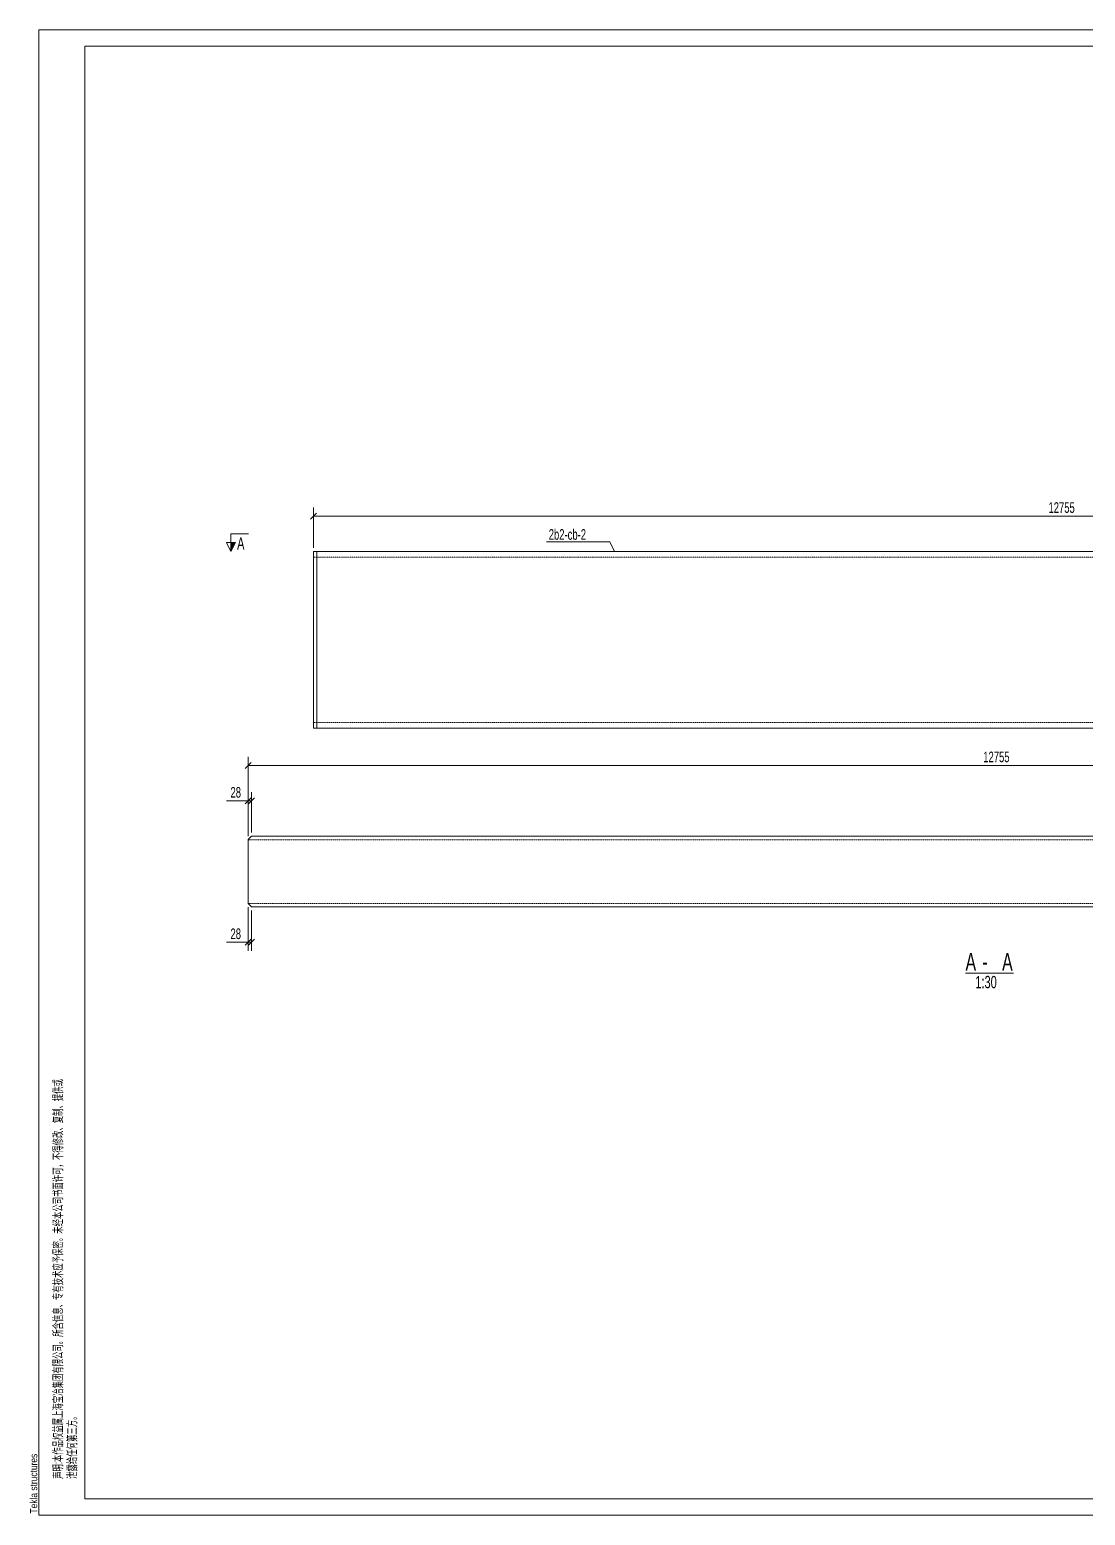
# Model space of a CAD drawing. Header units: millimetres. Extents: x 72 to 17970, y 150 to 12750.
# Drawn here: x 72 to 9021, y 150 to 12750 of the extents above; entities that cross this region are included whole.
import ezdxf

# ---------------------------------------------------------------- set-up
doc = ezdxf.new("R2010")
doc.units = ezdxf.units.MM
doc.linetypes.add('XKITLINE00', pattern=[0])
doc.linetypes.add('XKITLINE04', pattern=[3, 0.5, -0.5, 0.5, -0.5, 0.5, -0.5])
for name, color, linetype, lineweight in [('DrawingSheet', 5, 'Continuous', 0), ('OtherObjectType', 1, 'Continuous', 0), ('Part', 2, 'Continuous', 0), ('PartMark', 3, 'Continuous', 0), ('Section', 6, 'Continuous', 0), ('Z-DIMENSIONS', 1, 'Continuous', 0)]:
    doc.layers.add(name, color=color, linetype=linetype, lineweight=lineweight)
doc.styles.add('$TD_AUDIT_GENERATED_(EE)', font='ARIAL.TTF')
doc.styles.add('Arial', font='arial.ttf')
doc.styles.add('romsim', font='ARIAL.TTF')

# ---------------------------------------------------------------- blocks, each defined once
blk = doc.blocks.new('*A1')
at = {"layer": 'Part', "color": 4, "linetype": 'XKITLINE00', "lineweight": 0}
for p, q in [((2477, 8325), (15185, 8325)), ((2477, 6825), (2477, 8325)), ((2506, 8325), (2506, 6825)), ((15185, 8325), (15233, 8277)), ((15233, 8275), (15198, 8275)), ((15198, 8270), (15198, 8275)), ((15205, 8254), (15204, 8254)), ((15205, 8254), (15205, 6908)), ((15208, 8250), (15205, 8254)), ((15212, 8247), (15208, 8250)), ((15217, 8244), (15212, 8247)), ((15222, 8242), (15217, 8244)), ((15227, 8240), (15222, 8242)), ((15233, 8240), (15227, 8240)), ((15233, 8277), (15233, 8275)), ((15233, 8240), (15233, 6910)), ((15233, 6825), (2477, 6825)), ((15180, 6875), (15180, 6880)), ((15185, 6875), (15180, 6875)), ((15233, 6827), (15185, 6875)), ((15204, 6908), (15205, 6908)), ((15205, 6908), (15209, 6910)), ((15209, 6910), (15215, 6910)), ((15233, 6910), (15215, 6910)), ((15233, 6825), (15233, 6827))]:
    blk.add_line(p, q, dxfattribs=at)
at = {"layer": 'Part', "color": 7, "linetype": 'XKITLINE04', "lineweight": 0}
for p, q in [((15198, 8275), (2477, 8275)), ((15198, 8275), (15198, 8270)), ((15198, 8270), (15198, 8275)), ((15198, 8275), (15198, 8270)), ((15204, 8254), (15205, 8254)), ((15233, 8240), (15227, 8240)), ((15227, 8240), (15233, 8240)), ((14728, 6875), (14728, 7880)), ((14728, 7880), (15233, 7880)), ((15180, 6875), (2477, 6875)), ((15180, 6880), (15180, 6875)), ((15215, 6910), (15209, 6910))]:
    blk.add_line(p, q, dxfattribs=at)
at = {"layer": 'Part', "color": 4, "linetype": 'XKITLINE00', "lineweight": 0}
for centre, start, end in [((15233, 8275), 189, 216), ((15215, 6875), 108, 171)]:
    blk.add_arc(centre, 35, start, end, dxfattribs=at)
at = {"layer": 'Part', "color": 7, "linetype": 'XKITLINE04', "lineweight": 0}
for centre, start, end in [((15233, 8275), 189, 216), ((15233, 8275), 189, 261), ((15233, 8275), 189, 261), ((15215, 6875), 99, 171)]:
    blk.add_arc(centre, 35, start, end, dxfattribs=at)
blk = doc.blocks.new('*A2')
at = {"layer": 'Part', "color": 4, "linetype": 'XKITLINE00', "lineweight": 0}
for p, q in [((1952, 5910), (1924, 5882)), ((1924, 5882), (1924, 5338)), ((14679, 5910), (1952, 5910)), ((14631, 5910), (14631, 5310)), ((14679, 5310), (14679, 5910)), ((1952, 5310), (1924, 5338)), ((14679, 5310), (1952, 5310))]:
    blk.add_line(p, q, dxfattribs=at)
at = {"layer": 'Part', "color": 7, "linetype": 'XKITLINE04', "lineweight": 0}
for p, q in [((14679, 5880), (1924, 5880)), ((14174, 5910), (14174, 5880)), ((14644, 5880), (14644, 5910)), ((14679, 5882), (14651, 5910)), ((14644, 5340), (1924, 5340)), ((14679, 5340), (14626, 5340)), ((14626, 5310), (14626, 5340)), ((14644, 5310), (14644, 5340)), ((14679, 5338), (14651, 5310)), ((14661, 5320), (14661, 5340))]:
    blk.add_line(p, q, dxfattribs=at)
blk = doc.blocks.new('*A3')
at = {"layer": 'DrawingSheet', "color": 5, "linetype": 'XKITLINE00', "lineweight": 0}
for p, q in [((17970, 12750), (150, 12750)), ((150, 12750), (150, 150)), ((17970, 150), (17970, 12750)), ((150, 150), (17970, 150))]:
    blk.add_line(p, q, dxfattribs=at)
at = {"layer": 'DrawingSheet', "color": 5, "style": 'Arial', "width": 0.85}
blk.add_text('Tekla structures', height=60, rotation=90, dxfattribs=at).set_placement((135, 165))
blk = doc.blocks.new('*A5')
at = {"layer": 'OtherObjectType', "color": 7, "linetype": 'XKITLINE00', "lineweight": 0}
for p, q in [((150, 12750), (17970, 12750)), ((150, 150), (150, 12750)), ((540, 12610), (17821, 12610)), ((540, 290), (540, 12610)), ((17821, 290), (540, 290)), ((150, 150), (17970, 150))]:
    blk.add_line(p, q, dxfattribs=at)
at = {"layer": 'OtherObjectType', "color": 3, "style": '$TD_AUDIT_GENERATED_(EE)', "width": 0.595}
for s, p in [('\\M+5C9F9\\M+5C3F7:\\M+5B1BE\\M+5D7F7\\M+5C6B7\\M+5C8A8\\M+5D2E6\\M+5CAF4\\M+5C9CF\\M+5BAA3\\M+5B1A6\\M+5D2B1\\M+5BCAF\\M+5CDC5\\M+5D3D0\\M+5CFDE\\M+5B9AB\\M+5CBBE\\M+5A1A3\\M+5CBF9\\M+5BAAC\\M+5D0C5\\M+5CFA2\\M+5A1A2\\M+5D7A8\\M+5D3D0\\M+5BCBC\\M+5CAF5\\M+5D3A6\\M+5D3E8\\M+5B1A3\\M+5C3DC\\M+5A1A3\\M+5CEB4\\M+5BEAD\\M+5B1BE\\M+5B9AB\\M+5CBBE\\M+5CAE9\\M+5C3E6\\M+5D0ED\\M+5BFC9\\M+5A3AC\\M+5B2BB\\M+5B5C3\\M+5D0DE\\M+5B8C4\\M+5A1A2\\M+5B8B4\\M+5D6C6\\M+5A1A2\\M+5CCE1\\M+5B9A9\\M+5BBF2', (348, 459)), ('\\M+5D0B9\\M+5C2B6\\M+5B8F8\\M+5C8CE\\M+5BACE\\M+5B5DA\\M+5C8FD\\M+5B7BD\\M+5A1A3', (468, 459))]:
    blk.add_text(s, height=75, rotation=90, dxfattribs=at).set_placement(p)
blk = doc.blocks.new('*A6')
at = {"layer": 'Z-DIMENSIONS', "color": 3, "linetype": 'XKITLINE00', "lineweight": 0}
for p, q in [((2478, 8355), (2478, 8697)), ((15233, 8307), (15233, 8697)), ((2503, 8650), (2452, 8600)), ((2478, 8625), (15233, 8625)), ((15258, 8650), (15207, 8600))]:
    blk.add_line(p, q, dxfattribs=at)
at = {"layer": 'Z-DIMENSIONS', "color": 7}
for p in [(2478, 8625), (15233, 8625)]:
    blk.add_point(p, dxfattribs=at)
at = {"layer": 'Z-DIMENSIONS', "color": 7, "style": 'romsim', "width": 0.6375}
blk.add_text('12755', height=90, dxfattribs=at).set_placement((8709, 8652))
blk = doc.blocks.new('*A7')
at = {"layer": 'PartMark', "color": 7, "linetype": 'XKITLINE00', "lineweight": 0}
for p in [(4454, 8406), (5029, 8325)]:
    blk.add_line(p, (4990, 8406), dxfattribs=at)
at = {"layer": 'PartMark', "color": 7, "style": 'romsim', "width": 0.6375}
blk.add_text('2b2-cb-2', height=90, dxfattribs=at).set_placement((4472, 8424))
blk = doc.blocks.new('*A8')
at = {"layer": 'Section'}
for points in [[(1815, 8400), (1777, 8325), (1777, 8400)], [(15933, 8400), (15933, 8325), (15895, 8400)]]:
    blk.add_hatch(color=6, dxfattribs=at).paths.add_polyline_path(points, flags=17)
at = {"layer": 'Section', "color": 6, "linetype": 'XKITLINE00', "lineweight": 0}
for p, q in [((1777, 8475), (1927, 8475)), ((1777, 8475), (1777, 8325)), ((15933, 8475), (15783, 8475)), ((15933, 8475), (15933, 8325)), ((1777, 8325), (1740, 8400)), ((1815, 8400), (1740, 8400)), ((1777, 8325), (1815, 8400)), ((15895, 8400), (15970, 8400)), ((15933, 8325), (15895, 8400)), ((15970, 8400), (15933, 8325))]:
    blk.add_line(p, q, dxfattribs=at)
at = {"layer": 'Section', "color": 6, "style": 'romsim', "width": 0.6375}
for p in [(1830, 8340), (15812, 8340)]:
    blk.add_text('A', height=105, dxfattribs=at).set_placement(p)
blk = doc.blocks.new('*A9')
at = {"layer": 'Z-DIMENSIONS', "color": 3, "linetype": 'XKITLINE00', "lineweight": 0}
for p, q in [((1924, 5910), (1924, 6582)), ((14679, 5340), (14679, 6582)), ((1950, 6535), (1899, 6485)), ((1924, 6510), (14679, 6510)), ((14705, 6535), (14654, 6485))]:
    blk.add_line(p, q, dxfattribs=at)
at = {"layer": 'Z-DIMENSIONS', "color": 7}
for p in [(1924, 6510), (14679, 6510)]:
    blk.add_point(p, dxfattribs=at)
at = {"layer": 'Z-DIMENSIONS', "color": 7, "style": 'romsim', "width": 0.6375}
blk.add_text('12755', height=90, dxfattribs=at).set_placement((8156, 6537))
blk = doc.blocks.new('*A10')
at = {"layer": 'Z-DIMENSIONS', "color": 3, "linetype": 'XKITLINE00', "lineweight": 0}
for p, q in [((1924, 5308), (1924, 4938)), ((1952, 5280), (1952, 4938)), ((1924, 5010), (1740, 5010)), ((1924, 5010), (1740, 5010)), ((1950, 5035), (1899, 4985)), ((1924, 5010), (1952, 5010)), ((1978, 5035), (1927, 4985))]:
    blk.add_line(p, q, dxfattribs=at)
at = {"layer": 'Z-DIMENSIONS', "color": 7}
for p in [(1924, 5010), (1952, 5010)]:
    blk.add_point(p, dxfattribs=at)
at = {"layer": 'Z-DIMENSIONS', "color": 7, "style": 'romsim', "width": 0.6375}
blk.add_text('28', height=90, dxfattribs=at).set_placement((1774, 5037))
blk = doc.blocks.new('*A11')
at = {"layer": 'Z-DIMENSIONS', "color": 3, "linetype": 'XKITLINE00', "lineweight": 0}
for p, q in [((1924, 6210), (1740, 6210)), ((1924, 6210), (1740, 6210)), ((1950, 6235), (1899, 6185)), ((1924, 5912), (1924, 6282)), ((1924, 6210), (1952, 6210)), ((1978, 6235), (1927, 6185)), ((1952, 5940), (1952, 6282))]:
    blk.add_line(p, q, dxfattribs=at)
at = {"layer": 'Z-DIMENSIONS', "color": 7}
for p in [(1924, 6210), (1952, 6210)]:
    blk.add_point(p, dxfattribs=at)
at = {"layer": 'Z-DIMENSIONS', "color": 7, "style": 'romsim', "width": 0.6375}
blk.add_text('28', height=90, dxfattribs=at).set_placement((1774, 6237))
blk = doc.blocks.new('*A12')
at = {"layer": 'OtherObjectType', "color": 6, "linetype": 'XKITLINE00', "lineweight": 0}
blk.add_line((8006, 4747), (8413, 4747), dxfattribs=at)
at = {"layer": 'OtherObjectType', "color": 6, "style": 'romsim', "width": 0.6375}
for s, height, p in [('A', 150, (8006, 4770)), ('A', 150, (8316, 4770)), ('-', 150, (8149, 4770)), ('1:30', 105, (8089, 4620))]:
    blk.add_text(s, height=height, dxfattribs=at).set_placement(p)

msp = doc.modelspace()

# ---------------------------------------------------------------- block references
at = {"lineweight": 0}
for name in ['*A3', '*A5', '*A6', '*A8', '*A7', '*A1', '*A9', '*A11', '*A2', '*A10', '*A12']:
    msp.add_blockref(name, (0, 0), dxfattribs=at)

doc.saveas('drawing.dxf')
